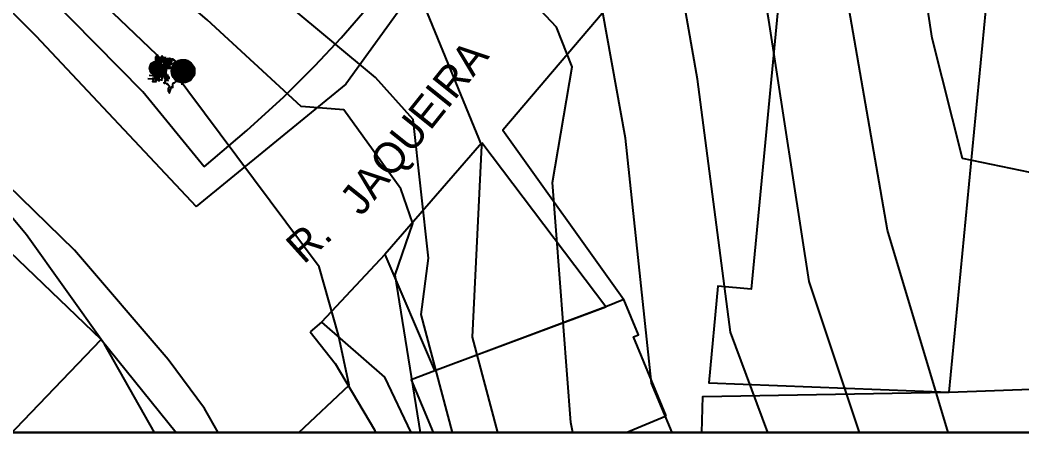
# Model space of a CAD drawing. Header units: millimetres. Extents: x 387 to 811, y 539 to 827.
# Drawn here: x 628.08 to 667.1, y 692.96 to 709.29 of the extents above; entities that cross this region are included whole.
import ezdxf

# ---------------------------------------------------------------- set-up
doc = ezdxf.new("R2010")
doc.units = ezdxf.units.MM
for name, color, linetype in [('12', 115, 'Continuous'), ('7', 8, 'Continuous'), ('cuvas de nível', 51, 'Continuous'), ('FORMATO', 6, 'Continuous'), ('TEXTO', 4, 'Continuous'), ('vegetação', 112, 'Continuous')]:
    doc.layers.add(name, color=color, linetype=linetype)

msp = doc.modelspace()

# ---------------------------------------------------------------- linework, layer by layer
at = {"layer": '12'}
for p, q in [((645.188, 712.913, 102.14), (640.768, 706.783, 100.18)), ((632.868, 706.483, 98.98), (627.498, 711.953, 99.04)), ((640.768, 706.783, 100.18), (634.941, 702.019, 98.771)), ((635.255, 703.567, 98.996), (632.868, 706.483, 98.98)), ((639.818, 697.513, 98.24), (639.381, 697.137, 95.486))]:
    msp.add_line(p, q, dxfattribs=at)
msp.add_lwpolyline([(635.255, 703.567), (636.922, 704.982), (638.354, 706.293), (639.57, 707.496), (640.59, 708.586), (641.434, 709.56), (642.122, 710.414), (642.674, 711.142), (643.11, 711.741), (643.45, 712.214), (643.715, 712.586), (643.924, 712.892), (644.099, 713.165), (644.26, 713.439), (644.429, 713.747), (644.624, 714.122), (644.868, 714.598)], dxfattribs=at)
for points in [[(599.804, 731.704, 92.287), (603.498, 729.163, 92.81), (609.688, 724.963, 93.43), (620.928, 715.813, 94.5), (625.068, 712.293, 94.93), (628.698, 708.673, 94.97), (634.941, 702.019, 95.032)], [(635.798, 693.215, 95.349), (635.268, 694.153, 95.29), (633.848, 696.053, 95.26), (630.208, 700.323, 94.92), (626.528, 703.893, 94.68), (622.228, 708.403, 93.94), (617.188, 712.763, 93.5), (612.798, 716.213, 92.87), (599.804, 726.419, 91.904)], [(659.478, 718.433, 118.9), (655.858, 718.883, 105.3), (653.288, 712.523, 105.24), (646.878, 704.993, 104.69), (651.598, 698.393, 104.85)], [(642.288, 700.153, 104.7), (639.818, 697.513, 98.24), (642.278, 695.373, 98.65), (643.298, 693.215, 98.535)], [(631.248, 696.843, 96.76), (634.16, 693.215, 96.618)], [(639.381, 697.137, 95.486), (640.358, 695.903, 95.5), (641.888, 693.313, 95.84), (641.928, 693.215, 95.846)]]:
    msp.add_polyline3d(points, dxfattribs=at)
at = {"layer": '7'}
for points in [[(666.468, 717.763, 118.84), (659.478, 718.433, 118.9), (659.198, 715.453, 118.35), (658.148, 715.553, 117.96), (656.558, 698.793, 117.8), (655.258, 698.913, 117.81), (654.908, 695.143, 118.6), (664.268, 694.783, 118.7)], [(646.068, 704.503, 105.68), (642.288, 700.153, 104.7), (644.228, 695.633, 104.57), (644.198, 695.613, 104.57), (650.898, 698.113, 105.76)]]:
    msp.add_polyline3d(points, close=True, dxfattribs=at)
for points in [[(627.354, 693.215, 96.266), (627.388, 693.283, 96.27), (627.628, 693.063, 96.27), (631.248, 696.843, 96.76), (622.538, 705.183, 95.39)], [(653.248, 693.863, 105.01), (651.968, 696.943, 104.87), (652.168, 697.023, 104.86), (651.598, 698.393, 104.85), (650.898, 698.113, 105.76), (644.238, 695.623, 104.57), (643.318, 695.263, 104.48), (644.169, 693.215, 104.775)], [(664.268, 694.783, 118.7), (667.798, 694.913, 108.76), (667.798, 693.215, 109.56)], [(654.638, 693.215, 108.919), (654.678, 694.613, 108.89), (664.268, 694.783, 118.7)], [(651.691, 693.215, 105.039), (653.248, 693.863, 105.01)]]:
    msp.add_polyline3d(points, dxfattribs=at)
at = {"layer": 'cuvas de nível'}
for points in [[(638.935, 693.215, 97), (640.898, 695.053, 97), (640.488, 697.003, 97), (639.738, 699.673, 97), (633.968, 707.393, 97), (628.878, 712.263, 97), (626.748, 714.253, 97), (624.488, 716.403, 97), (622.748, 718.313, 97), (617.968, 721.413, 97), (612.998, 724.273, 97), (608.548, 727.863, 97), (604.158, 731.553, 97), (599.898, 735.413, 97), (599.804, 735.532, 97)], [(633.32, 693.215, 96), (631.368, 696.653, 96), (628.338, 700.913, 96), (626.768, 702.783, 96), (625.388, 704.953, 96), (626.918, 710.483, 96), (621.468, 717.203, 96), (616.878, 720.313, 96), (612.388, 723.663, 96), (607.788, 727.253, 96), (602.868, 731.023, 96), (599.804, 733.948, 96)], [(646.69, 693.215, 100), (645.708, 696.923, 100), (646.068, 704.403, 100), (643.738, 710.073, 100), (638.198, 713.603, 100), (635.028, 715.283, 100), (632.508, 716.823, 100), (630.118, 718.553, 100), (628.258, 720.203, 100), (625.498, 723.073, 100), (620.478, 726.443, 100), (614.978, 729.113, 100), (609.738, 732.173, 100), (609.1, 732.613, 100)], [(644.92, 693.215, 99), (643.708, 697.813, 99), (643.988, 700.013, 99), (643.398, 705.413, 99), (641.928, 707.053, 99), (638.528, 709.873, 99), (633.368, 713.723, 99), (628.888, 716.893, 99), (627.518, 717.993, 99), (626.158, 719.473, 99), (624.578, 721.483, 99), (619.638, 724.773, 99), (614.318, 727.503, 99), (609.338, 730.733, 99), (609.009, 730.976, 99)], [(643.682, 693.215, 98), (642.688, 699.353, 98), (643.378, 701.363, 98), (642.918, 702.703, 98), (640.688, 705.793, 98), (639.028, 705.913, 98), (635.368, 709.293, 98), (631.308, 712.783, 98), (628.178, 715.413, 98), (626.948, 716.393, 98), (625.308, 717.953, 98), (623.668, 719.903, 98), (618.798, 723.093, 98), (613.658, 725.893, 98), (608.948, 729.303, 98), (608.918, 729.327, 98)], [(669.901, 693.215, 106), (669.528, 694.823, 106), (669.238, 698.483, 106), (669.678, 702.873, 106), (664.778, 703.893, 106), (663.608, 708.573, 106), (662.588, 715.213, 106), (662.238, 722.673, 106), (661.118, 724.563, 106), (660.917, 724.892, 106)], [(649.607, 693.215, 101), (649.538, 693.603, 101), (648.818, 702.953, 101), (649.588, 707.463, 101), (648.978, 709.013, 101), (647.308, 710.793, 101), (643.788, 713.423, 101), (640.568, 714.803, 101), (630.378, 719.933, 101), (628.458, 721.563, 101), (627.316, 723.296, 101)], [(664.22, 693.215, 105), (661.868, 701.093, 105), (660.048, 711.583, 105), (658.358, 721.813, 105)], [(660.773, 693.215, 104), (658.808, 699.103, 104), (657.248, 709.283, 104), (655.598, 719.053, 104)], [(657.205, 693.215, 103), (655.748, 697.123, 103), (654.458, 706.983, 103), (652.828, 716.303, 103)], [(653.477, 693.215, 102), (652.678, 695.133, 102), (651.658, 704.683, 102), (650.068, 713.543, 102)]]:
    msp.add_polyline3d(points, dxfattribs=at)
at = {"layer": 'FORMATO', "elevation": 74.516}
for points in [[(599.804, 693.215), (681.072, 693.215), (681.072, 810.699), (599.804, 810.699)], [(599.804, 693.215), (599.804, 686.135), (681.072, 686.135), (681.072, 693.215)]]:
    msp.add_lwpolyline(points, close=True, dxfattribs=at)
at = {"layer": 'vegetação'}
for p, q in [((633.514, 707.77, 97), (633.331, 707.763, 97)), ((633.514, 707.77, 97), (633.332, 707.794, 97)), ((633.514, 707.77, 97), (633.334, 707.739, 97)), ((633.514, 707.77, 97), (633.34, 707.828, 97)), ((633.514, 707.77, 97), (633.343, 707.704, 97)), ((633.514, 707.77, 97), (633.35, 707.851, 97)), ((633.514, 707.77, 97), (633.352, 707.684, 97)), ((633.514, 707.77, 97), (633.36, 707.67, 97)), ((633.514, 707.77, 97), (633.365, 707.877, 97)), ((633.514, 707.77, 97), (633.371, 707.885, 97)), ((633.514, 707.77, 97), (633.374, 707.653, 97)), ((633.514, 707.77, 97), (633.382, 707.897, 97)), ((633.514, 707.77, 97), (633.387, 707.639, 97)), ((633.514, 707.77, 97), (633.394, 707.909, 97)), ((633.514, 707.77, 97), (633.405, 707.623, 97)), ((633.514, 707.77, 97), (633.408, 707.919, 97)), ((633.514, 707.77, 97), (633.421, 707.928, 97)), ((633.514, 707.77, 97), (633.433, 707.606, 97)), ((633.514, 707.77, 97), (633.434, 707.935, 97)), ((633.514, 707.77, 97), (633.464, 707.594, 97)), ((633.514, 707.77, 97), (633.496, 707.588, 97)), ((633.514, 707.77, 97), (633.635, 707.907, 97)), ((633.514, 707.77, 97), (633.654, 707.888, 97)), ((633.514, 707.77, 97), (633.675, 707.856, 97)), ((633.514, 707.77, 97), (633.675, 707.856, 97)), ((633.514, 707.77, 97), (633.688, 707.826, 97)), ((633.514, 707.77, 97), (633.694, 707.802, 97)), ((633.514, 707.77, 97), (633.696, 707.777, 97)), ((633.514, 707.77, 97), (633.62, 707.621, 97)), ((633.514, 707.77, 97), (633.592, 707.605, 97)), ((633.514, 707.77, 97), (633.678, 707.69, 97)), ((633.514, 707.77, 97), (633.662, 707.663, 97)), ((633.514, 707.77, 97), (633.645, 707.643, 97)), ((633.514, 707.77, 97), (633.645, 707.643, 97)), ((633.514, 707.77, 97), (633.696, 707.761, 97)), ((633.514, 707.77, 97), (633.692, 707.728, 97)), ((633.514, 707.77, 97), (633.695, 707.747, 97)), ((633.514, 707.77, 97), (633.689, 707.717, 97)), ((633.514, 707.77, 97), (633.529, 707.588, 97)), ((633.514, 707.77, 97), (633.545, 707.59, 97)), ((633.514, 707.77, 97), (633.561, 707.594, 97)), ((633.692, 707.528, 97), (633.714, 707.787, 97)), ((633.827, 707.649, 97), (633.707, 707.708, 97)), ((633.827, 707.649, 97), (633.72, 707.728, 97)), ((633.81, 707.787, 97), (633.729, 706.865, 97)), ((633.827, 707.649, 97), (633.736, 707.746, 97)), ((633.827, 707.649, 97), (633.754, 707.761, 97)), ((633.827, 707.649, 97), (633.779, 707.774, 97)), ((633.782, 707.467, 97), (633.805, 707.726, 97)), ((633.827, 707.649, 97), (633.8, 707.78, 97)), ((633.827, 707.649, 97), (633.822, 707.783, 97)), ((633.827, 707.649, 97), (633.844, 707.782, 97)), ((633.827, 707.649, 97), (633.891, 707.766, 97)), ((633.827, 707.649, 97), (633.905, 707.758, 97)), ((633.827, 707.649, 97), (633.922, 707.743, 97)), ((633.827, 707.649, 97), (633.928, 707.736, 97)), ((633.827, 707.649, 97), (633.947, 707.707, 97)), ((634.435, 707.291, 97), (634.298, 707.718, 97)), ((634.435, 707.291, 97), (634.377, 707.736, 97)), ((634.435, 707.291, 97), (634.437, 707.739, 97)), ((634.435, 707.291, 97), (634.483, 707.737, 97)), ((634.435, 707.291, 97), (634.537, 707.728, 97)), ((634.435, 707.291, 97), (634.575, 707.717, 97)), ((633.394, 707.41, 97), (633.127, 707.411, 97)), ((633.394, 707.41, 97), (633.13, 707.455, 97)), ((633.394, 707.41, 97), (633.13, 707.367, 97)), ((633.394, 707.41, 97), (633.141, 707.497, 97)), ((633.394, 707.41, 97), (633.141, 707.324, 97)), ((633.394, 707.41, 97), (633.158, 707.284, 97)), ((633.394, 707.41, 97), (633.159, 707.538, 97)), ((633.394, 707.41, 97), (633.175, 707.563, 97)), ((633.394, 707.41, 97), (633.182, 707.247, 97)), ((633.394, 707.41, 97), (633.19, 707.582, 97)), ((633.394, 707.41, 97), (633.212, 707.214, 97)), ((633.394, 707.41, 97), (633.214, 707.607, 97)), ((633.394, 707.41, 97), (633.24, 707.191, 97)), ((633.394, 707.41, 97), (633.249, 707.634, 97)), ((633.394, 707.41, 97), (633.271, 707.172, 97)), ((633.394, 707.41, 97), (633.287, 707.654, 97)), ((633.394, 707.41, 97), (633.315, 707.154, 97)), ((633.394, 707.41, 97), (633.315, 707.154, 97)), ((633.394, 707.41, 97), (633.329, 707.669, 97)), ((633.394, 707.41, 97), (633.37, 707.144, 97)), ((633.394, 707.41, 97), (633.373, 707.676, 97)), ((633.377, 707.096, 97), (633.4, 707.355, 97)), ((633.394, 707.41, 97), (633.401, 707.676, 97)), ((633.394, 707.41, 97), (633.449, 707.671, 97)), ((633.394, 707.41, 97), (633.502, 707.653, 97)), ((633.394, 707.41, 97), (633.541, 707.632, 97)), ((633.394, 707.41, 97), (633.575, 707.605, 97)), ((633.394, 707.41, 97), (633.605, 707.573, 97)), ((633.394, 707.41, 97), (633.632, 707.529, 97)), ((633.394, 707.41, 97), (633.646, 707.495, 97)), ((633.394, 707.41, 97), (633.657, 707.452, 97)), ((633.394, 707.41, 97), (633.66, 707.414, 97)), ((633.394, 707.41, 97), (633.649, 707.331, 97)), ((633.394, 707.41, 97), (633.657, 707.364, 97)), ((633.394, 707.41, 97), (633.66, 707.39, 97)), ((633.394, 707.41, 97), (633.458, 707.15, 97)), ((633.394, 707.41, 97), (633.5, 707.165, 97)), ((633.394, 707.41, 97), (633.581, 707.22, 97)), ((633.394, 707.41, 97), (633.554, 707.196, 97)), ((633.394, 707.41, 97), (633.628, 707.281, 97)), ((633.394, 707.41, 97), (633.612, 707.256, 97)), ((633.394, 707.41, 97), (633.612, 707.256, 97)), ((633.394, 707.41, 97), (633.636, 707.298, 97)), ((633.394, 707.41, 97), (633.41, 707.143, 97)), ((633.692, 707.528, 97), (633.424, 707.551, 97)), ((633.715, 707.416, 97), (633.448, 707.439, 97)), ((633.505, 707.138, 97), (633.527, 707.397, 97)), ((633.782, 707.467, 97), (633.514, 707.49, 97)), ((633.617, 707.161, 97), (633.639, 707.42, 97)), ((633.692, 707.528, 97), (633.671, 707.286, 97)), ((633.692, 707.528, 97), (633.945, 707.505, 97)), ((633.827, 707.649, 97), (633.694, 707.655, 97)), ((633.827, 707.649, 97), (633.694, 707.638, 97)), ((633.715, 707.416, 97), (633.694, 707.174, 97)), ((633.827, 707.649, 97), (633.695, 707.668, 97)), ((633.827, 707.649, 97), (633.698, 707.615, 97)), ((633.827, 707.649, 97), (633.699, 707.686, 97)), ((633.827, 707.649, 97), (633.707, 707.592, 97)), ((633.715, 707.416, 97), (633.738, 707.675, 97)), ((633.715, 707.416, 97), (633.968, 707.393, 97)), ((633.827, 707.649, 97), (633.719, 707.571, 97)), ((633.827, 707.649, 97), (633.734, 707.553, 97)), ((633.827, 707.649, 97), (633.734, 707.553, 97)), ((634.015, 707.676, 97), (633.748, 707.7, 97)), ((633.827, 707.649, 97), (633.753, 707.538, 97)), ((633.782, 707.467, 97), (633.761, 707.225, 97)), ((633.827, 707.649, 97), (633.774, 707.527, 97)), ((633.782, 707.467, 97), (634.035, 707.445, 97)), ((633.827, 707.649, 97), (633.797, 707.519, 97)), ((633.827, 707.649, 97), (633.82, 707.516, 97)), ((633.827, 707.649, 97), (633.952, 707.695, 97)), ((633.827, 707.649, 97), (633.959, 707.672, 97)), ((633.827, 707.649, 97), (633.959, 707.672, 97)), ((633.827, 707.649, 97), (633.958, 707.621, 97)), ((633.827, 707.649, 97), (633.961, 707.648, 97)), ((633.827, 707.649, 97), (633.947, 707.591, 97)), ((633.827, 707.649, 97), (633.952, 707.602, 97)), ((633.827, 707.649, 97), (633.844, 707.517, 97)), ((633.827, 707.649, 97), (633.927, 707.561, 97)), ((633.827, 707.649, 97), (633.89, 707.531, 97)), ((633.827, 707.649, 97), (633.868, 707.522, 97)), ((633.827, 707.649, 97), (633.89, 707.531, 97)), ((634.435, 707.291, 97), (633.995, 707.377, 97)), ((634.435, 707.291, 97), (634.015, 707.448, 97)), ((634.435, 707.291, 97), (634.046, 707.515, 97)), ((634.435, 707.291, 97), (634.073, 707.557, 97)), ((634.435, 707.291, 97), (634.099, 707.588, 97)), ((634.435, 707.291, 97), (634.14, 707.629, 97)), ((634.435, 707.291, 97), (634.173, 707.655, 97)), ((634.435, 707.291, 97), (634.224, 707.687, 97)), ((634.435, 707.291, 97), (634.625, 707.697, 97)), ((634.435, 707.291, 97), (634.69, 707.66, 97)), ((634.435, 707.291, 97), (634.746, 707.614, 97)), ((634.435, 707.291, 97), (634.747, 707.613, 97)), ((634.435, 707.291, 97), (634.796, 707.557, 97)), ((634.435, 707.291, 97), (634.84, 707.484, 97)), ((634.435, 707.291, 97), (634.867, 707.408, 97)), ((634.435, 707.291, 97), (634.879, 707.353, 97)), ((633.328, 706.976, 97), (633.061, 707, 97)), ((633.377, 707.096, 97), (633.11, 707.12, 97)), ((633.505, 707.138, 97), (633.237, 707.161, 97)), ((633.328, 706.976, 97), (633.351, 707.235, 97)), ((633.328, 706.976, 97), (633.581, 706.954, 97)), ((633.617, 707.161, 97), (633.349, 707.185, 97)), ((633.377, 707.096, 97), (633.356, 706.855, 97)), ((633.377, 707.096, 97), (633.63, 707.074, 97)), ((633.505, 707.138, 97), (633.484, 706.896, 97)), ((633.505, 707.138, 97), (633.758, 707.115, 97)), ((633.617, 707.161, 97), (633.596, 706.92, 97)), ((633.617, 707.161, 97), (633.87, 707.139, 97)), ((634.435, 707.291, 97), (633.987, 707.303, 97)), ((634.435, 707.291, 97), (633.991, 707.229, 97)), ((634.435, 707.291, 97), (634.007, 707.157, 97)), ((634.435, 707.291, 97), (634.035, 707.088, 97)), ((634.435, 707.291, 97), (634.074, 707.025, 97)), ((634.435, 707.291, 97), (634.096, 706.998, 97)), ((634.435, 707.291, 97), (634.153, 706.942, 97)), ((634.435, 707.291, 97), (634.22, 706.898, 97)), ((634.435, 707.291, 97), (634.294, 706.866, 97)), ((634.435, 707.291, 97), (634.294, 706.866, 97)), ((634.435, 707.291, 97), (634.386, 706.846, 97)), ((634.396, 706.766, 97), (634.443, 707.2, 97)), ((634.435, 707.291, 97), (634.604, 706.876, 97)), ((634.435, 707.291, 97), (634.781, 707.007, 97)), ((634.435, 707.291, 97), (634.796, 707.026, 97)), ((634.435, 707.291, 97), (634.743, 706.966, 97)), ((634.435, 707.291, 97), (634.796, 707.026, 97)), ((634.435, 707.291, 97), (634.68, 706.916, 97)), ((634.435, 707.291, 97), (634.823, 707.068, 97)), ((634.435, 707.291, 97), (634.855, 707.135, 97)), ((634.435, 707.291, 97), (634.533, 706.854, 97)), ((634.435, 707.291, 97), (634.875, 707.206, 97)), ((634.435, 707.291, 97), (634.866, 707.17, 97)), ((634.435, 707.291, 97), (634.883, 707.279, 97)), ((634.435, 707.291, 97), (634.881, 707.249, 97)), ((634.435, 707.291, 97), (634.452, 706.843, 97))]:
    msp.add_line(p, q, dxfattribs=at)
at = {"layer": 'vegetação', "elevation": 97}
for points in [[(633.701, 707.852), (633.689, 707.772), (633.708, 707.827), (633.721, 707.812), (633.72, 707.798), (633.73, 707.801), (633.747, 707.829), (633.747, 707.829), (633.766, 707.832), (633.771, 707.831)], [(633.939, 707.568), (633.972, 707.565), (633.982, 707.569), (633.983, 707.588), (633.984, 707.593), (634.008, 707.596), (634.016, 707.58), (634.035, 707.574), (634.06, 707.591), (634.061, 707.596), (634.066, 707.605), (634.086, 707.613), (634.086, 707.613), (634.098, 707.592), (634.123, 707.605), (634.138, 707.603), (634.172, 707.615), (634.201, 707.622), (634.207, 707.631), (634.178, 707.633), (634.164, 707.634), (634.16, 707.644), (634.154, 707.678), (634.125, 707.676), (634.115, 707.677), (634.111, 707.677), (634.099, 707.712), (634.095, 707.722), (634.076, 707.719), (634.076, 707.719), (634.057, 707.72), (634.058, 707.735), (634.041, 707.76), (634.028, 707.766), (634.008, 707.758), (634.002, 707.749), (633.938, 707.778), (633.932, 707.769), (633.918, 707.771), (633.91, 707.781), (633.882, 707.793), (633.881, 707.779)], [(633.979, 707.761), (633.979, 707.757), (633.981, 707.757), (633.984, 707.757), (633.986, 707.757), (633.987, 707.755), (633.988, 707.754), (633.99, 707.753), (633.994, 707.751), (633.994, 707.751), (634.001, 707.749), (634.004, 707.753), (634.004, 707.753), (634.01, 707.759)], [(633.346, 706.854), (633.342, 706.865), (633.339, 706.875), (633.346, 706.903), (633.361, 706.911), (633.374, 706.896), (633.4, 706.917), (633.386, 706.928), (633.389, 706.957), (633.404, 706.965), (633.446, 706.952), (633.461, 706.965), (633.452, 706.975), (633.444, 706.99), (633.436, 707.005), (633.422, 707.016), (633.401, 707.042), (633.402, 707.056), (633.431, 707.053), (633.453, 707.09), (633.459, 707.108), (633.474, 707.054), (633.491, 707.034), (633.508, 707.061), (633.495, 707.076), (633.496, 707.095), (633.529, 707.083), (633.548, 707.081), (633.587, 707.092), (633.588, 707.111), (633.607, 707.105), (633.649, 707.096), (633.659, 707.105), (633.673, 707.099), (633.712, 707.11), (633.724, 707.133), (633.747, 707.064), (633.782, 707.027), (633.8, 707.021), (633.788, 706.989), (633.842, 707.008), (633.806, 707.035), (633.89, 707.008), (633.885, 707.066), (633.781, 707.08), (633.768, 707.095), (633.803, 707.111), (633.805, 707.135), (633.796, 707.141), (633.782, 707.142), (633.784, 707.161), (633.775, 707.171), (633.757, 707.187), (633.728, 707.18), (633.682, 707.194), (633.688, 707.208), (633.706, 707.259), (633.697, 707.264), (633.684, 707.275), (633.665, 707.281), (633.667, 707.3), (633.691, 707.303), (633.725, 707.31), (633.771, 707.344), (633.793, 707.375), (633.775, 707.386), (633.772, 707.406), (633.787, 707.419), (633.81, 707.407), (633.864, 707.422), (633.837, 707.443), (633.828, 707.453), (633.83, 707.472), (633.83, 707.472), (633.831, 707.482), (633.856, 707.494), (633.852, 707.509)], [(633.256, 706.862), (633.267, 706.872), (633.258, 706.877), (633.25, 706.897), (633.25, 706.902), (633.27, 706.91), (633.272, 706.933), (633.278, 706.947), (633.26, 706.963), (633.256, 706.968), (633.257, 706.982), (633.244, 706.998), (633.245, 707.007), (633.284, 707.014), (633.299, 707.022), (633.321, 707.053), (633.326, 707.11), (633.307, 707.112), (633.279, 707.119), (633.269, 707.12), (633.266, 707.139), (633.267, 707.144), (633.267, 707.154), (633.268, 707.163)], [(633.663, 707.263), (633.711, 707.249), (633.773, 707.211), (633.76, 707.163), (633.749, 707.125), (633.791, 707.051), (633.744, 706.96), (633.718, 706.864), (633.8, 706.789), (633.808, 706.818), (633.896, 706.721), (633.874, 706.644), (633.854, 706.608), (633.851, 706.526), (633.858, 706.514), (633.882, 706.486), (633.89, 706.443), (633.903, 706.45), (633.977, 706.678), (633.974, 706.668), (634.032, 706.652), (634.038, 706.785), (634.042, 706.836), (634.095, 706.841), (634.159, 706.886), (634.161, 706.927), (634.221, 706.92), (634.235, 707.009), (634.205, 707.049), (634.221, 707.107)]]:
    msp.add_lwpolyline(points, dxfattribs=at)
at = {"layer": 'vegetação'}
for centre, radius in [((633.827, 707.649, 97), 0.133), ((634.435, 707.291, 97), 0.448), ((633.394, 707.41, 97), 0.267)]:
    msp.add_circle(centre, radius, dxfattribs=at)
for centre, radius, start, end in [((633.79, 707.397, 97), 0.0197, 114.0097, 214.1083), ((633.789, 707.399, 97), 0.0177, 342.8659, 114.0097), ((633.846, 707.473, 97), 0.0161, 91.6816, 193.4392), ((633.853, 707.427, 97), 0.00951, 257.3863, 50.1594), ((633.993, 707.584, 97), 0.0104, 64.3864, 207.4939), ((634, 707.6, 97), 0.00712, 244.3864, 347.6024), ((633.255, 707.001, 97), 0.00929, 54.7533, 217.9947), ((633.268, 706.945, 97), 0.0119, 290.5153, 102.1789), ((633.405, 706.945, 97), 0.0195, 54.0874, 205.9821), ((633.419, 707.041, 97), 0.0141, 95.309, 233.7331), ((633.505, 707.082, 97), 0.0112, 38.5466, 218.0514), ((633.66, 707.097, 97), 0.00811, 52.2283, 167.375), ((633.678, 707.288, 97), 0.0118, 150.5027, 249.8456), ((633.913, 707.173, 97), 0.25, 195.1038, 260.4803), ((633.697, 707.2, 97), 0.0109, 132.8314, 267.8072), ((633.722, 707.119, 97), 0.00697, 13.2346, 188.6927), ((633.782, 707.091, 97), 0.00867, 91.4086, 258.5914), ((633.789, 707.147, 97), 0.00683, 140.8772, 310.4756), ((633.798, 706.996, 97), 0.0076, 185.177, 329.616), ((633.789, 707.016, 97), 0.00988, 304.13, 70.8986), ((633.824, 707.027, 97), 0.00698, 62.2483, 263.5908), ((633.857, 707.033, 97), 0.0154, 194.5623, 298.5259), ((633.873, 707.055, 97), 0.0137, 347.1428, 109.0509), ((633.712, 706.86, 97), 0.0328, 179.5481, 303.6451)]:
    msp.add_arc(centre, radius, start, end, dxfattribs=at)

# ---------------------------------------------------------------- texts
at = {"layer": 'TEXTO'}
for s, rotation, p in [('JAQUEIRA', 51.3354, (641.38, 701.604, 54)), ('R.', 42, (639.13, 699.742, 54))]:
    msp.add_text(s, height=1.2, rotation=rotation, dxfattribs=at).set_placement(p)

doc.saveas('drawing.dxf')
